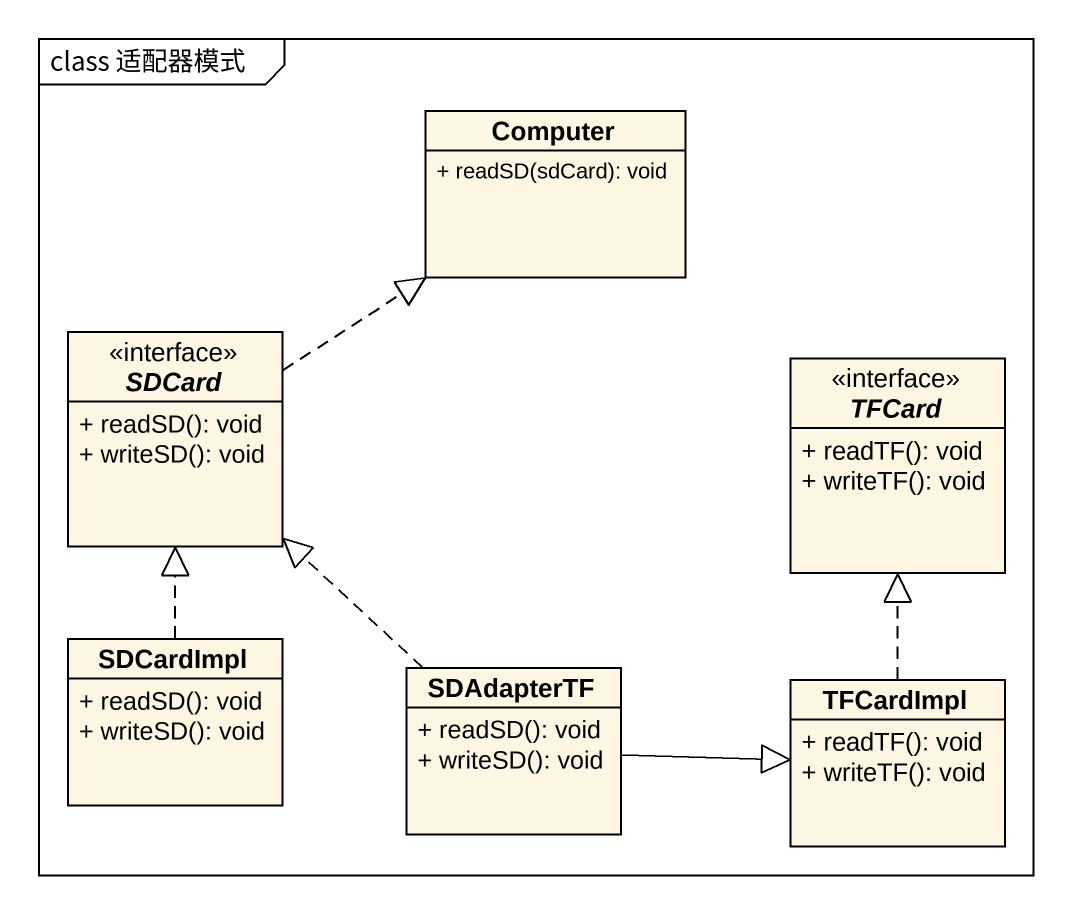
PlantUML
@startuml
mainframe class 适配器模式
hide circle
hide empty members
skinparam classAttributeIconSize 0
class Computer {
  + readSD(sdCard): void
}
interface SDCard {
  + readSD(): void
  + writeSD(): void
}
interface TFCard {
  + readTF(): void
  + writeTF(): void
}
class SDCardImpl {
  + readSD(): void
  + writeSD(): void
}
class SDAdapterTF {
  + readSD(): void
  + writeSD(): void
}
class TFCardImpl {
  + readTF(): void
  + writeTF(): void
}
SDCard .up.|> Computer
SDCardImpl .up.|> SDCard
SDAdapterTF .up.|> SDCard
SDAdapterTF -right-|> TFCardImpl
TFCardImpl .up.|> TFCard
@enduml
